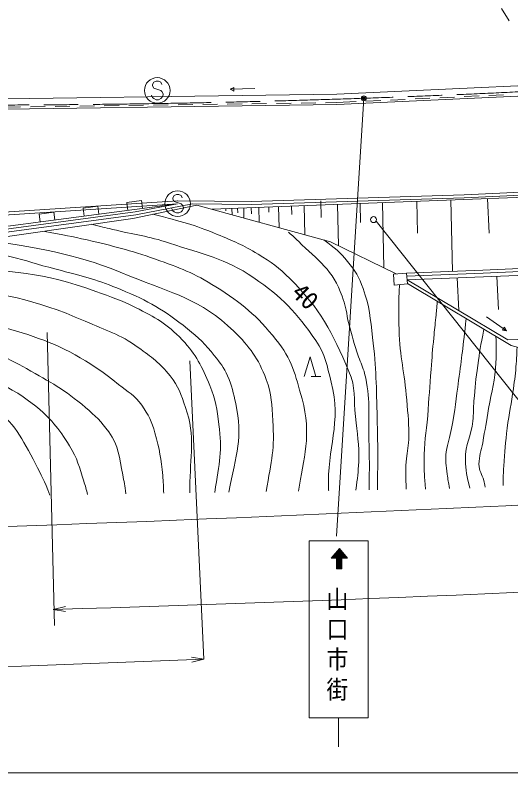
# Model space of a CAD drawing. Units: millimetres, scale not verified. Extents: x 40000 to 680000, y 20000 to 380000.
# Drawn here: x 383476 to 433856, y 205000 to 281990 of the extents above; entities that cross this region are included whole.
import ezdxf
from ezdxf.enums import TextEntityAlignment as Align

# ---------------------------------------------------------------- set-up
doc = ezdxf.new("R2010")
doc.units = ezdxf.units.MM
doc.header["$LTSCALE"] = 1000
doc.header["$PDMODE"] = 32
doc.header["$PDSIZE"] = 500
doc.linetypes.add('CHAIN', pattern=[18.5, 12, -1.5, 3.5, -1.5])
for name, color, linetype, lineweight in [('M-BGD', 7, 'Continuous', 13), ('M-BMK', 2, 'CHAIN', 13), ('M-STR-HTXT', 7, 'Continuous', 13), ('M-STR-STRC', 7, 'Continuous', 13), ('M-TTL-BAND', 7, 'Continuous', 13)]:
    doc.layers.add(name, color=color, linetype=linetype, lineweight=lineweight)
doc.styles.add('@ＭＳ ゴシック', font='')
doc.styles.add('ＭＳ ゴシック', font='')
doc.styles.get('@ＭＳ ゴシック').set_extended_font_data('@MS Gothic')
doc.styles.get('ＭＳ ゴシック').set_extended_font_data('MS Gothic')

msp = doc.modelspace()

# ---------------------------------------------------------------- linework, layer by layer
at = {"layer": 'M-BGD'}
for p, q in [((432915, 282682), (433689, 281397)), ((405325, 274456), (405693, 274656)), ((407823, 274541), (405325, 274456)), ((405706, 274281), (405325, 274456)), ((405693, 274656), (405706, 274281)), ((419132, 273248), (420631, 273318)), ((421630, 273364), (423128, 273434)), ((424127, 273480), (425625, 273549)), ((426624, 273596), (428123, 273665)), ((429122, 273712), (430620, 273781)), ((431619, 273827), (433117, 273897)), ((382536, 272656), (384036, 272676)), ((385036, 272690), (386536, 272710)), ((387536, 272724), (389035, 272744)), ((390035, 272757), (391535, 272778)), ((392535, 272791), (394035, 272812)), ((395035, 272825), (396535, 272845)), ((397535, 272859), (399035, 272879)), ((400034, 272893), (401534, 272913)), ((402534, 272927), (404034, 272947)), ((405034, 272960), (406534, 272981)), ((407534, 272994), (409034, 273015)), ((410034, 273028), (411533, 273048)), ((412533, 273062), (414033, 273082)), ((415033, 273096), (416180, 273111)), ((416180, 273111), (418133, 273202)), ((431484, 263353), (431649, 259821)), ((391865, 262568), (390378, 262372)), ((391969, 261775), (391865, 262568)), ((396326, 263157), (394839, 262961)), ((394839, 262961), (394944, 262167)), ((396431, 262363), (396326, 263157)), ((411561, 262580), (411580, 261740)), ((412864, 262631), (412930, 259688)), ((414546, 263110), (414584, 261418)), ((416247, 262762), (416340, 258580)), ((418530, 262850), (418573, 260914)), ((420813, 262939), (420961, 256305)), ((424284, 263074), (424356, 259854)), ((427755, 263208), (427917, 255951)), ((387403, 261980), (385916, 261784)), ((385916, 261784), (386021, 260991)), ((387508, 261187), (387403, 261980)), ((390378, 262372), (390482, 261579)), ((404889, 262321), (404893, 262109)), ((405513, 262345), (405527, 261717)), ((406085, 262369), (406093, 261911)), ((406704, 262392), (406726, 261388)), ((407477, 262422), (407489, 261787)), ((408251, 262452), (408284, 260961)), ((409254, 262491), (409266, 261988)), ((410258, 262530), (410305, 260407)), ((423322, 255089), (433546, 248994)), ((428405, 255290), (428553, 251971)), ((432448, 255450), (432597, 252098)), ((431376, 251348), (433422, 249912)), ((433007, 249974), (433223, 250281)), ((433223, 250281), (433422, 249912)), ((433422, 249912), (433007, 249974)), ((412845, 245258), (413445, 247258)), ((413445, 247258), (414045, 245258)), ((413545, 245258), (414545, 245258))]:
    msp.add_line(p, q, dxfattribs=at)
for points in [[(200959, 280187), (234559, 278317), (305672, 274745), (351140, 273572), (372888, 273368), (416155, 273954), (448508, 275454), (467881, 276794), (495867, 279299), (529307, 283136), (558233, 286943), (566414, 288134)], [(566563, 287094), (558377, 285903), (529436, 282094), (495973, 278254), (467964, 275747), (448568, 274406), (416186, 272904), (372890, 272318), (351121, 272522), (305632, 273695), (234507, 277268), (200929, 279169)], [(461584, 265252), (429107, 263734), (429109, 263734), (407458, 263067), (399993, 263133)], [(461598, 264952), (429118, 263434), (407461, 262767), (401501, 262819)], [(403514, 262268), (459982, 264458), (461665, 264955)], [(310067, 258987), (323370, 256172), (329289, 256145), (347375, 256530), (369590, 258107), (379054, 259462), (395730, 261703), (401501, 262819)], [(399990, 262833), (369077, 258758), (347311, 257524), (323653, 256801), (313257, 259299)], [(347376, 256987), (369564, 258407), (379013, 259759), (395681, 261999), (399990, 262833)], [(399971, 263132), (376603, 261609), (347385, 260388)], [(399990, 262833), (376619, 261310), (347398, 260088)], [(377090, 257777), (377465, 258768), (395446, 261343), (401939, 262699)], [(401939, 262699), (415542, 258973), (422198, 255695)], [(496602, 240968), (496100, 256428), (494291, 258663), (474689, 258027), (431019, 256090), (423266, 255772)], [(496303, 240959), (495804, 256318), (494152, 258358), (474701, 257727), (431031, 255790), (423290, 255473)], [(423322, 255089), (493966, 257885), (495465, 255943), (495881, 241251)], [(423352, 254722), (433904, 248431), (449516, 244135)], [(488748, 246202), (489309, 246737), (489257, 248677), (488305, 250113), (474380, 250577), (453881, 249669), (433546, 248994)]]:
    msp.add_lwpolyline(points, dxfattribs=at)
msp.add_lwpolyline([(422013, 254570), (421923, 255673), (423265, 255783), (423355, 254680)], close=True, dxfattribs=at)
for points, knots in [([(397471, 261766), (400562, 260954), (401546, 260756), (404015, 259715), (405672, 259017), (406619, 258638), (408160, 257710), (409529, 256886), (410275, 256349), (411404, 255218), (414484, 252128), (415701, 249814), (417404, 245798), (418110, 244130), (417883, 243010), (418056, 241207), (418227, 239416), (418472, 238410), (418390, 236612), (418338, 235480), (418302, 235050), (418087, 233728)], [0, 0, 0, 0, 1, 1, 1, 2, 2, 2, 3, 3, 3, 4, 4, 4, 5, 5, 5, 6, 6, 6, 7, 7, 7, 7]), ([(391244, 260741), (392272, 260489), (392529, 260427), (393353, 260226), (395622, 259672), (396955, 259572), (399164, 258815), (402582, 257646), (404738, 257344), (407721, 255306), (410618, 253326), (412042, 251807), (414048, 248928), (415054, 247484), (415143, 246397), (415598, 244697), (416701, 240575), (415145, 238039), (415336, 233776), (415338, 233740), (415337, 233728), (415340, 233684)], [0, 0, 0, 0, 1, 1, 1, 2, 2, 2, 3, 3, 3, 4, 4, 4, 5, 5, 5, 6, 6, 6, 7, 7, 7, 7]), ([(386486, 260009), (388543, 259646), (389115, 259522), (390786, 259144), (393532, 258521), (395069, 258126), (397728, 257198), (400225, 256326), (401648, 255791), (403887, 254382), (406569, 252692), (407995, 251494), (409984, 249025), (411600, 247020), (411954, 245473), (412635, 242990), (413624, 239383), (412805, 236896), (412271, 233635)], [0, 0, 0, 0, 1, 1, 1, 2, 2, 2, 3, 3, 3, 4, 4, 4, 5, 5, 5, 6, 6, 6, 6]), ([(411263, 259923), (411745, 259521), (411876, 259374), (412257, 259009), (414267, 257084), (415810, 256076), (416698, 253439), (417009, 252515), (417171, 252078), (417275, 251010)], [0, 0, 0, 0, 1, 1, 1, 2, 2, 2, 3, 3, 3, 3]), ([(380485, 259201), (387246, 258023), (389683, 257731), (395145, 255481), (399454, 253706), (402354, 253150), (405685, 249891), (407338, 248273), (408166, 247141), (408998, 244983), (409596, 243430), (409531, 242433), (409659, 240774), (409875, 237960), (409542, 236800), (408975, 233582)], [0, 0, 0, 0, 1, 1, 1, 2, 2, 2, 3, 3, 3, 4, 4, 4, 5, 5, 5, 5]), ([(420300, 233763), (420343, 237236), (420347, 238177), (420270, 241004), (420182, 244222), (420186, 246035), (419809, 249232), (419576, 251202), (419497, 252345), (418843, 254218), (418435, 255387), (418037, 255999), (417265, 256967), (416469, 257966), (416012, 258298), (414844, 259164)], [0, 0, 0, 0, 1, 1, 1, 2, 2, 2, 3, 3, 3, 4, 4, 4, 5, 5, 5, 5]), ([(377192, 258046), (377992, 258091), (378259, 258055), (378942, 258030), (382628, 257897), (384591, 256921), (388170, 256030), (390577, 255430), (391925, 255041), (394223, 254105), (397061, 252949), (398579, 252025), (400989, 250131), (402175, 249198), (402783, 248581), (403719, 247397), (404316, 246641), (404678, 246213), (405067, 245331), (405529, 244283), (405646, 243636), (405889, 242516), (406635, 239073), (405949, 237411), (405206, 233522)], [0, 0, 0, 0, 1, 1, 1, 2, 2, 2, 3, 3, 3, 4, 4, 4, 5, 5, 5, 6, 6, 6, 7, 7, 7, 8, 8, 8, 8]), ([(376532, 256604), (383534, 255831), (386025, 255951), (391677, 253912), (393272, 253337), (394187, 253050), (395704, 252291), (397722, 251281), (398908, 250645), (400454, 249000), (401905, 247456), (402428, 246306), (403265, 244358), (403892, 242899), (403969, 241971), (404186, 240397), (404555, 237723), (404232, 236554), (403758, 233499)], [0, 0, 0, 0, 1, 1, 1, 2, 2, 2, 3, 3, 3, 4, 4, 4, 5, 5, 5, 6, 6, 6, 6]), ([(375681, 254814), (382619, 253457), (385075, 253310), (390588, 250889), (392742, 249943), (394085, 249603), (395987, 248218), (397354, 247223), (398174, 246670), (399222, 245345), (400089, 244248), (400340, 243452), (400797, 242130), (401837, 239120), (401229, 237173), (401237, 233987), (401237, 233781), (401241, 233712), (401235, 233459)], [0, 0, 0, 0, 1, 1, 1, 2, 2, 2, 3, 3, 3, 4, 4, 4, 5, 5, 5, 6, 6, 6, 6]), ([(422550, 254614), (422437, 252462), (422439, 251815), (422490, 250023), (422569, 247227), (423054, 245693), (423273, 242904), (423397, 241326), (423532, 240439), (423472, 238857), (423439, 237968), (423279, 237482), (423221, 236595), (423151, 235509), (423174, 235121), (423220, 233809)], [0, 0, 0, 0, 1, 1, 1, 2, 2, 2, 3, 3, 3, 4, 4, 4, 5, 5, 5, 5]), ([(425192, 233841), (425059, 235180), (425043, 235591), (425032, 236716), (425014, 238503), (425266, 239494), (425404, 241276), (425546, 243121), (425600, 244156), (425746, 246001), (425846, 247257), (425900, 247961), (426020, 249215), (426098, 250023), (426157, 250473), (426234, 251281), (426295, 251920), (426313, 252123), (426380, 252917)], [0, 0, 0, 0, 1, 1, 1, 2, 2, 2, 3, 3, 3, 4, 4, 4, 5, 5, 5, 6, 6, 6, 6]), ([(374738, 252286), (383559, 249749), (387698, 249584), (393991, 244454), (394946, 243675), (395655, 243379), (396355, 242364), (397048, 241359), (397346, 240709), (397685, 239537), (398163, 237882), (398299, 236911), (398470, 235197), (398533, 234571), (398563, 233980), (398570, 233416)], [0, 0, 0, 0, 1, 1, 1, 2, 2, 2, 3, 3, 3, 4, 4, 4, 5, 5, 5, 5]), ([(417275, 251010), (417771, 249214), (417887, 248716), (418382, 247277), (418612, 246607), (418827, 246258), (418998, 245570), (419629, 243031), (419358, 241502), (419430, 238887), (419486, 236881), (419487, 236206), (419447, 233749)], [0, 0, 0, 0, 1, 1, 1, 2, 2, 2, 3, 3, 3, 4, 4, 4, 4]), ([(429327, 251160), (428969, 248117), (428881, 247330), (428546, 244882), (428285, 242974), (428201, 241893), (427838, 240002), (427658, 239062), (427412, 238564), (427288, 237615), (427173, 236735), (427292, 236226), (427398, 235345), (427468, 234769), (427498, 234566), (427632, 233880)], [0, 0, 0, 0, 1, 1, 1, 2, 2, 2, 3, 3, 3, 4, 4, 4, 5, 5, 5, 5]), ([(373525, 250280), (378711, 248722), (380584, 248346), (384627, 246077), (387076, 244702), (388486, 243933), (390631, 242120), (391650, 241260), (392207, 240731), (392986, 239649), (394031, 238197), (394061, 237050), (394406, 235295), (394554, 234542), (394615, 234262), (394710, 233355)], [0, 0, 0, 0, 1, 1, 1, 2, 2, 2, 3, 3, 3, 4, 4, 4, 5, 5, 5, 5]), ([(429695, 233913), (429357, 235177), (429266, 235687), (429242, 236846), (429211, 238394), (429827, 239199), (429992, 240739), (430079, 241543), (430045, 242000), (430107, 242807), (430216, 244207), (430300, 244989), (430488, 246381), (430686, 247839), (430778, 248325), (431108, 250098)], [0, 0, 0, 0, 1, 1, 1, 2, 2, 2, 3, 3, 3, 4, 4, 4, 5, 5, 5, 5]), ([(432327, 249372), (432395, 248132), (432383, 247741), (432337, 246698), (432254, 244848), (431904, 243842), (431600, 242015), (431375, 240658), (431229, 239901), (430992, 238546), (430842, 237689), (430629, 237222), (430611, 236353), (430596, 235679), (430937, 235352), (431097, 234698), (431160, 234441), (431182, 234355), (431249, 234038)], [0, 0, 0, 0, 1, 1, 1, 2, 2, 2, 3, 3, 3, 4, 4, 4, 5, 5, 5, 6, 6, 6, 6]), ([(365373, 248572), (370315, 248011), (372055, 247844), (376124, 246535), (379914, 245316), (382301, 244837), (385427, 242372), (387110, 241046), (387871, 240034), (389013, 238220), (389818, 236941), (389985, 236066), (390451, 234628), (390600, 234169), (390729, 233725), (390842, 233293)], [0, 0, 0, 0, 1, 1, 1, 2, 2, 2, 3, 3, 3, 4, 4, 4, 5, 5, 5, 5]), ([(433061, 234183), (433081, 235132), (433096, 235389), (433137, 236161), (433218, 237677), (433304, 238525), (433492, 240031), (433688, 241598), (433899, 242461), (434114, 244026), (434250, 245022), (434332, 245580), (434405, 246583), (434452, 247241), (434465, 247463), (434489, 248270)], [0, 0, 0, 0, 1, 1, 1, 2, 2, 2, 3, 3, 3, 4, 4, 4, 5, 5, 5, 5]), ([(349366, 233415), (349142, 233996), (349083, 234143), (348900, 234609), (348031, 236823), (347187, 237945), (346621, 240255), (346431, 241027), (346556, 241525), (346797, 242284), (347154, 243412), (347526, 244124), (348509, 244784), (349840, 245678), (350790, 245870), (352355, 246216), (354741, 246744), (356151, 246602), (358593, 246702), (360378, 246775), (361380, 246668), (363165, 246592), (366390, 246454), (368222, 246522), (371410, 246013), (373728, 245643), (375034, 245333), (377218, 244476), (378830, 243843), (379735, 243405), (381107, 242349), (383403, 240581), (384187, 238962), (385538, 236397), (386172, 235194), (386424, 234721), (386989, 233232)], [0, 0, 0, 0, 1, 1, 1, 2, 2, 2, 3, 3, 3, 4, 4, 4, 5, 5, 5, 6, 6, 6, 7, 7, 7, 8, 8, 8, 9, 9, 9, 10, 10, 10, 11, 11, 11, 12, 12, 12, 12])]:
    msp.add_open_spline(points, degree=3, knots=knots, dxfattribs=at)
at = {"layer": 'M-BMK'}
msp.add_arc((378928, 1426051), 1153199, 269.69995, 276.7718, dxfattribs=at)
at = {"layer": 'M-STR-HTXT'}
for p, q in [((386731, 249730), (387491, 219966)), ((401230, 246874), (402655, 216552)), ((387351, 221610), (388594, 221895)), ((387351, 221610), (388608, 221395)), ((402655, 216552), (401396, 216752)), ((402655, 216552), (401416, 216252))]:
    msp.add_line(p, q, dxfattribs=at)
for centre, radius, start, end in [((234127, 4383468), 4156100, 269.30515, 274.67876), ((311142, 2934956), 2714417, 271.60883, 275.56275), ((236154, 4369315), 4156100, 271.12676, 272.29598)]:
    msp.add_arc(centre, radius, start, end, dxfattribs=at)
at = {"layer": 'M-STR-STRC'}
for p, q in [((397566, 275166), (397447, 274930)), ((397447, 274930), (397447, 274812)), ((397802, 275285), (397566, 275166)), ((398038, 275285), (397802, 275285)), ((398275, 275166), (398038, 275285)), ((398393, 274930), (398275, 275166)), ((397447, 274812), (397566, 274575)), ((397566, 274575), (398275, 274339)), ((398275, 274339), (398393, 274221)), ((398393, 274221), (398511, 273985)), ((397447, 273630), (397329, 273866)), ((397566, 273512), (397447, 273630)), ((397802, 273394), (397566, 273512)), ((398038, 273394), (397802, 273394)), ((398275, 273512), (398038, 273394)), ((398393, 273630), (398275, 273512)), ((398511, 273866), (398393, 273630)), ((398511, 273985), (398511, 273866)), ((418910, 273545), (416140, 229066)), ((399636, 263660), (399518, 263424)), ((399518, 263424), (399518, 263305)), ((399872, 263778), (399636, 263660)), ((400109, 263778), (399872, 263778)), ((400345, 263660), (400109, 263778)), ((400463, 263424), (400345, 263660)), ((399518, 263305), (399636, 263069)), ((399636, 263069), (400345, 262833)), ((400345, 262833), (400463, 262714)), ((400463, 262714), (400581, 262478)), ((399518, 262124), (399400, 262360)), ((399636, 262005), (399518, 262124)), ((399872, 261887), (399636, 262005)), ((400109, 261887), (399872, 261887)), ((400345, 262005), (400109, 261887)), ((400463, 262124), (400345, 262005)), ((400581, 262360), (400463, 262124)), ((400581, 262478), (400581, 262360)), ((447798, 226302), (420158, 261050)), ((413347, 228585), (419347, 228585)), ((413347, 228585), (413347, 210585)), ((419347, 228585), (419347, 210585)), ((416439, 227803), (415582, 226807)), ((415597, 226807), (416508, 227718)), ((415739, 226807), (416572, 227640)), ((416691, 226335), (415877, 227149)), ((415880, 226807), (416635, 227562)), ((416691, 226477), (415942, 227225)), ((416691, 226618), (416007, 227301)), ((416021, 226807), (416698, 227484)), ((416691, 226760), (416073, 227377)), ((416136, 226781), (416761, 227405)), ((416136, 226639), (416824, 227327)), ((416136, 226498), (416888, 227249)), ((416136, 226356), (416951, 227171)), ((416785, 226807), (416138, 227453)), ((416926, 226807), (416204, 227529)), ((417068, 226807), (416269, 227605)), ((417209, 226807), (416335, 227681)), ((416362, 227713), (416445, 227796)), ((416800, 227357), (416400, 227757)), ((417245, 226807), (416439, 227803)), ((416136, 226807), (415582, 226807)), ((415653, 226807), (415615, 226845)), ((415795, 226807), (415680, 226921)), ((415936, 226807), (415746, 226997)), ((416078, 226807), (415811, 227073)), ((416136, 225737), (416136, 226807)), ((416136, 226215), (416691, 226769)), ((416691, 226194), (416136, 226748)), ((416136, 226074), (416691, 226628)), ((416691, 226052), (416136, 226607)), ((416136, 225932), (416691, 226486)), ((416691, 225911), (416136, 226465)), ((417245, 226807), (416691, 226807)), ((416691, 226807), (416691, 225737)), ((416728, 226807), (417014, 227093)), ((416870, 226807), (417077, 227014)), ((417011, 226807), (417141, 226936)), ((417153, 226807), (417204, 226858)), ((416136, 225791), (416691, 226345)), ((416691, 225770), (416136, 226324)), ((416582, 225737), (416136, 226183)), ((416441, 225737), (416136, 226041)), ((416300, 225737), (416136, 225900)), ((416158, 225737), (416136, 225758)), ((416691, 225737), (416136, 225737)), ((416224, 225737), (416691, 226204)), ((416365, 225737), (416691, 226062)), ((416507, 225737), (416691, 225921)), ((416648, 225737), (416691, 225779)), ((413347, 210585), (419347, 210585)), ((416347, 210585), (416347, 207653))]:
    msp.add_line(p, q, dxfattribs=at)
for centre, radius in [((397920, 274339), 1300), ((418910, 273545), 150), ((418910, 273545), 120), ((418910, 273545), 90), ((418910, 273545), 60), ((418910, 273545), 30), ((399990, 262833), 1300), ((419899, 261211), 305)]:
    msp.add_circle(centre, radius, dxfattribs=at)
msp.add_point((418910, 273545), dxfattribs=at)
at = {"layer": 'M-TTL-BAND'}
msp.add_line((40000, 205000), (579000, 205000), dxfattribs=at)

# ---------------------------------------------------------------- texts
at = {"layer": 'M-BGD', "style": 'ＭＳ ゴシック'}
msp.add_text('40', height=1833, rotation=316.317, dxfattribs=at).set_placement((411055, 253223), align=Align.BOTTOM_LEFT)
at = {"layer": 'M-STR-STRC', "insert": (415152, 223976), "char_height": 1629, "attachment_point": 7, "rotation": 270, "style": '@ＭＳ ゴシック'}
msp.add_mtext('\\T1.2;\\W1.15;山口市街', dxfattribs=at)

doc.saveas('drawing.dxf')
